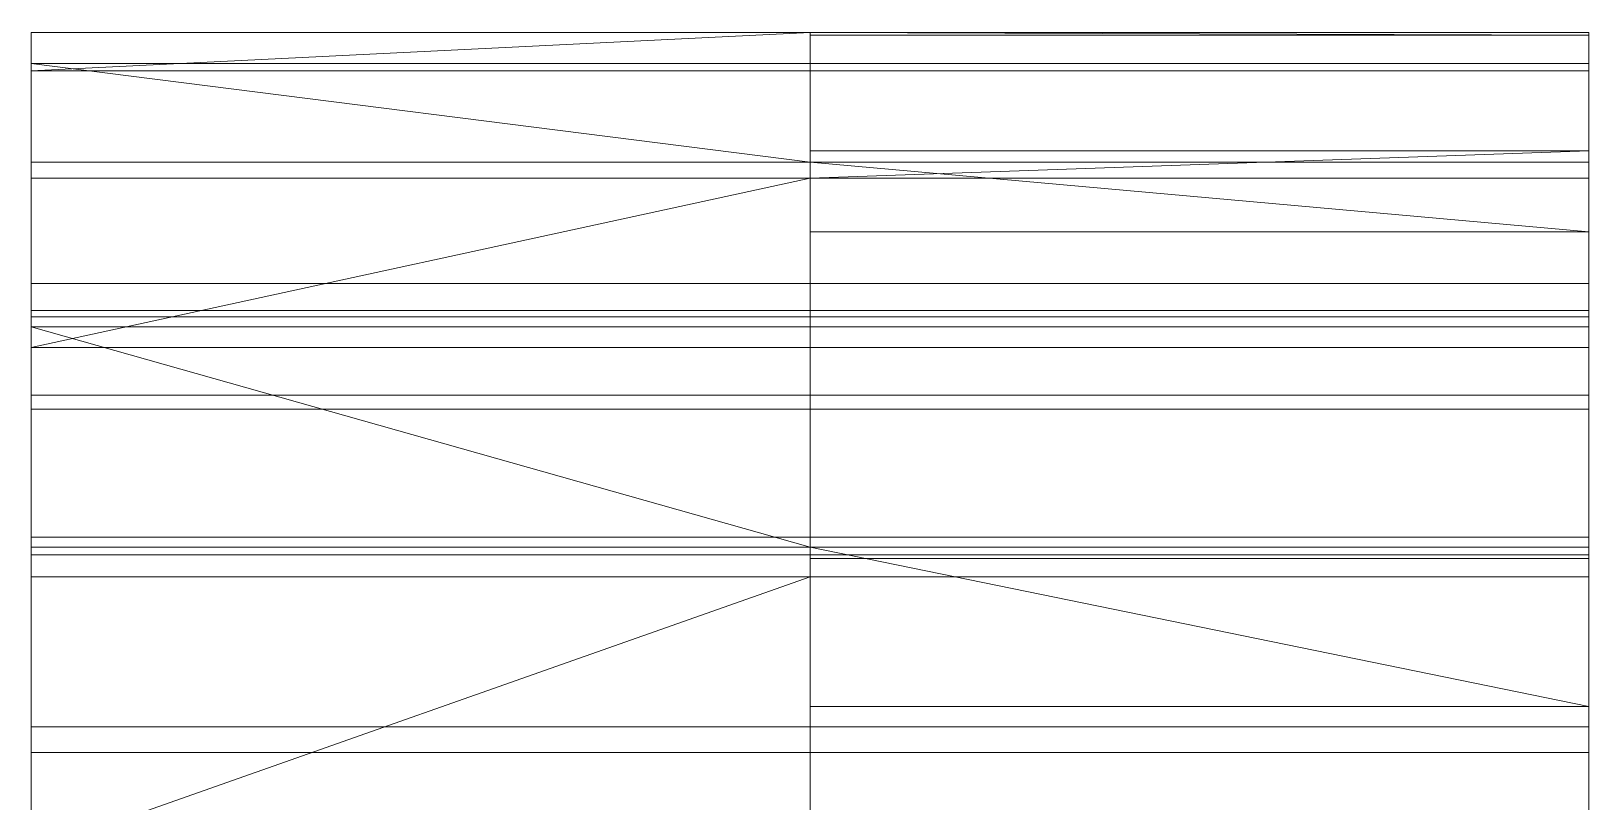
# Model space of a CAD drawing. Header units: millimetres. Extents: x -7.6 to 23.6, y 0 to 40.
# Drawn here: x 17.35 to 23.55, y 12.14 to 15.21 of the extents above; entities that cross this region are included whole.
import ezdxf

# ---------------------------------------------------------------- set-up
doc = ezdxf.new("R2010")
doc.units = ezdxf.units.MM
doc.layers.add('1', color=7, linetype='CONTINUOUS', true_color=0xffffff)

msp = doc.modelspace()

# ---------------------------------------------------------------- linework, layer by layer
at = {"layer": '1', "color": 18, "linetype": 'CONTINUOUS', "lineweight": 13}
for p, q in [((17.35, 14.1996, 1.1721), (17.35, 15.1995, 1.1837)), ((20.45, 15.1995, 1.1837), (17.35, 15.1995, 1.1837)), ((20.45, 15.1995, 1.1837), (20.45, 14.1996, 1.1721)), ((20.451, 14.1996, 1.1721), (20.451, 15.1995, 1.1837)), ((20.451, 15.1995, 1.1837), (23.55, 15.1995, 1.1837)), ((23.55, 15.1995, 1.1837), (23.55, 14.1996, 1.1721)), ((17.35, 15.0758, -0.2316), (17.35, 14.093, -0.0466)), ((20.45, 15.0758, -0.2316), (17.35, 15.0758, -0.2316)), ((20.45, 14.093, -0.0466), (20.45, 15.0758, -0.2316)), ((20.451, 15.0758, -0.2316), (20.451, 14.093, -0.0466)), ((20.451, 15.0758, -0.2316), (23.55, 15.0758, -0.2316)), ((23.55, 14.093, -0.0466), (23.55, 15.0758, -0.2316)), ((20.45, 15.0468, 2.5776), (17.35, 15.0468, 2.5776)), ((17.35, 15.0468, 2.5776), (17.35, 14.068, 2.3724)), ((20.45, 14.068, 2.3724), (20.45, 15.0468, 2.5776)), ((20.451, 15.0468, 2.5776), (23.55, 15.0468, 2.5776)), ((20.451, 15.0468, 2.5776), (20.451, 14.068, 2.3724)), ((23.55, 14.068, 2.3724), (23.55, 15.0468, 2.5776)), ((17.35, 13.7552, -1.2059), (17.35, 14.6835, -1.5778)), ((20.45, 14.6835, -1.5778), (17.35, 14.6835, -1.5778)), ((20.45, 14.6835, -1.5778), (20.45, 13.7552, -1.2059)), ((20.451, 13.7552, -1.2059), (20.451, 14.6835, -1.5778)), ((20.451, 14.6835, -1.5778), (23.55, 14.6835, -1.5778)), ((23.55, 14.6835, -1.5778), (23.55, 13.7552, -1.2059)), ((17.35, 13.7001, 3.5391), (17.35, 14.6195, 3.9324)), ((20.45, 14.6195, 3.9324), (17.35, 14.6195, 3.9324)), ((20.45, 14.6195, 3.9324), (20.45, 13.7001, 3.5391)), ((20.451, 13.7001, 3.5391), (20.451, 14.6195, 3.9324)), ((20.451, 14.6195, 3.9324), (23.55, 14.6195, 3.9324)), ((23.55, 14.6195, 3.9324), (23.55, 13.7001, 3.5391)), ((20.45, 14.1996, 1.1721), (17.35, 14.1996, 1.1721)), ((20.451, 14.1996, 1.1721), (23.55, 14.1996, 1.1721)), ((20.45, 14.093, -0.0466), (17.35, 14.093, -0.0466)), ((20.451, 14.093, -0.0466), (23.55, 14.093, -0.0466)), ((20.45, 14.068, 2.3724), (17.35, 14.068, 2.3724)), ((20.45, 14.0276, -2.838), (17.35, 14.0276, -2.838)), ((17.35, 14.0276, -2.838), (17.35, 13.1904, -2.2911)), ((20.45, 13.1904, -2.2911), (20.45, 14.0276, -2.838)), ((20.451, 14.068, 2.3724), (23.55, 14.068, 2.3724)), ((20.451, 14.0276, -2.838), (23.55, 14.0276, -2.838)), ((20.451, 14.0276, -2.838), (20.451, 13.1904, -2.2911)), ((23.55, 13.1904, -2.2911), (23.55, 14.0276, -2.838)), ((17.35, 13.9449, 5.1618), (17.35, 13.1192, 4.5976)), ((20.45, 13.9449, 5.1618), (17.35, 13.9449, 5.1618)), ((20.45, 13.1192, 4.5976), (20.45, 13.9449, 5.1618)), ((20.451, 13.9449, 5.1618), (20.451, 13.1192, 4.5976)), ((20.451, 13.9449, 5.1618), (23.55, 13.9449, 5.1618)), ((23.55, 13.1192, 4.5976), (23.55, 13.9449, 5.1618)), ((20.45, 13.7552, -1.2059), (17.35, 13.7552, -1.2059)), ((20.451, 13.7552, -1.2059), (23.55, 13.7552, -1.2059)), ((20.45, 13.7001, 3.5391), (17.35, 13.7001, 3.5391)), ((20.451, 13.7001, 3.5391), (23.55, 13.7001, 3.5391)), ((20.45, 13.1904, -2.2911), (17.35, 13.1904, -2.2911)), ((17.35, 12.4347, -3.2328), (17.35, 13.15, -3.9317)), ((20.45, 13.15, -3.9317), (17.35, 13.15, -3.9317)), ((20.45, 13.15, -3.9317), (20.45, 12.4347, -3.2328)), ((20.451, 13.1904, -2.2911), (23.55, 13.1904, -2.2911)), ((20.451, 13.15, -3.9317), (23.55, 13.15, -3.9317)), ((20.451, 12.4347, -3.2328), (20.451, 13.15, -3.9317)), ((23.55, 13.15, -3.9317), (23.55, 12.4347, -3.2328)), ((20.45, 13.1192, 4.5976), (17.35, 13.1192, 4.5976)), ((20.451, 13.1192, 4.5976), (23.55, 13.1192, 4.5976)), ((17.35, 12.3328, 5.5347), (17.35, 13.0317, 6.25)), ((20.45, 13.0317, 6.25), (17.35, 13.0317, 6.25)), ((20.45, 13.0317, 6.25), (20.45, 12.3328, 5.5347)), ((20.451, 12.3328, 5.5347), (20.451, 13.0317, 6.25)), ((20.451, 13.0317, 6.25), (23.55, 13.0317, 6.25)), ((23.55, 13.0317, 6.25), (23.55, 12.3328, 5.5347)), ((20.45, 12.4347, -3.2328), (17.35, 12.4347, -3.2328)), ((20.451, 12.4347, -3.2328), (23.55, 12.4347, -3.2328)), ((20.45, 12.3328, 5.5347), (17.35, 12.3328, 5.5347)), ((20.451, 12.3328, 5.5347), (23.55, 12.3328, 5.5347))]:
    msp.add_line(p, q, dxfattribs=at)
at = {"layer": '1', "color": 18, "linetype": 'CONTINUOUS', "lineweight": 13, "extrusion": (1, 0, 0)}
for centre, start, end in [((8, 1.1, 17.35), 0.66595, 11.84238), ((8, 1.1, 20.45), 349.34238, 0.66595), ((8, 1.1, 20.451), 0.66595, 11.84238), ((8, 1.1, 23.55), 349.34238, 0.66595), ((8, 1.1, 17.35), 338.16595, 349.34238), ((8, 1.1, 20.451), 338.16595, 349.34238), ((8, 1.1, 20.45), 11.84238, 23.16595), ((8, 1.1, 23.55), 11.84238, 23.16595), ((8, 1.1, 20.45), 326.84238, 338.16595), ((8, 1.1, 23.55), 326.84238, 338.16595), ((8, 1.1, 17.35), 23.16595, 34.34238), ((8, 1.1, 20.451), 23.16595, 34.34238), ((8, 1.1, 17.35), 315.66595, 326.84238), ((8, 1.1, 20.451), 315.66595, 326.84238), ((8, 1.1, 20.45), 34.34238, 45.66595), ((8, 1.1, 23.55), 34.34238, 45.66595), ((8, 1.1, 20.45), 304.34238, 315.66595), ((8, 1.1, 23.55), 304.34238, 315.66595), ((8, 1.1, 17.35), 45.66595, 56.84238), ((8, 1.1, 20.451), 45.66595, 56.84238)]:
    msp.add_arc(centre, 7.2, start, end, dxfattribs=at)
at = {"layer": '1', "color": 18, "linetype": 'CONTINUOUS', "lineweight": 13, "extrusion": (-1, 0, 0)}
for centre, start, end in [((-8, 1.1, -17.35), 179.33405, 190.65762), ((-8, 1.1, -20.45), 179.33405, 190.65762), ((-8, 1.1, -20.451), 168.15762, 179.33405), ((-8, 1.1, -23.55), 168.15762, 179.33405), ((-8, 1.1, -20.451), 190.65762, 201.83405), ((-8, 1.1, -23.55), 190.65762, 201.83405), ((-8, 1.1, -17.35), 156.83405, 168.15762), ((-8, 1.1, -20.45), 156.83405, 168.15762), ((-8, 1.1, -17.35), 201.83405, 213.15762), ((-8, 1.1, -20.45), 201.83405, 213.15762), ((-8, 1.1, -20.451), 145.65762, 156.83405), ((-8, 1.1, -23.55), 145.65762, 156.83405), ((-8, 1.1, -20.451), 213.15762, 224.33405), ((-8, 1.1, -23.55), 213.15762, 224.33405), ((-8, 1.1, -17.35), 134.33405, 145.65762), ((-8, 1.1, -20.45), 134.33405, 145.65762), ((-8, 1.1, -17.35), 224.33405, 235.65762), ((-8, 1.1, -20.45), 224.33405, 235.65762), ((-8, 1.1, -20.451), 123.15762, 134.33405), ((-8, 1.1, -23.55), 123.15762, 134.33405)]:
    msp.add_arc(centre, 6.2, start, end, dxfattribs=at)
at = {"layer": '1', "color": 18, "linetype": 'CONTINUOUS', "lineweight": 13}
for points in [[(17.35, 14.068, 2.3724), (17.35, 15.0468, 2.5776), (17.35, 15.1995, 1.1837), (17.35, 14.1996, 1.1721)], [(17.35, 15.0468, 2.5776), (20.45, 15.0468, 2.5776), (20.451, 15.1995, 1.1837), (20.45, 15.1995, 1.1837)], [(20.45, 15.1995, 1.1837), (17.35, 15.1995, 1.1837), (17.35, 15.0468, 2.5776)], [(20.45, 15.1995, 1.1837), (20.45, 14.1996, 1.1721), (17.35, 14.1996, 1.1721), (17.35, 15.1995, 1.1837)], [(23.55, 15.1891, 0.7034), (20.45, 15.1891, 0.7034), (20.45, 15.1995, 1.1837), (20.451, 15.1995, 1.1837)], [(20.451, 15.0468, 2.5776), (20.451, 15.1995, 1.1837), (20.45, 15.0468, 2.5776)], [(20.45, 15.0758, -0.2316), (20.45, 14.093, -0.0466), (20.45, 14.1996, 1.1721), (20.45, 15.1995, 1.1837)], [(20.451, 15.1995, 1.1837), (23.55, 15.1995, 1.1837), (23.55, 15.1891, 0.7034)], [(20.451, 14.1996, 1.1721), (23.55, 14.1996, 1.1721), (23.55, 15.1995, 1.1837), (20.451, 15.1995, 1.1837)], [(20.451, 15.0468, 2.5776), (20.451, 14.068, 2.3724), (20.451, 14.1996, 1.1721), (20.451, 15.1995, 1.1837)], [(23.55, 14.093, -0.0466), (23.55, 15.0758, -0.2316), (23.55, 15.1995, 1.1837), (23.55, 14.1996, 1.1721)], [(20.45, 15.0758, -0.2316), (20.45, 15.1891, 0.7034), (20.451, 15.0758, -0.2316)], [(20.45, 15.1891, 0.7034), (23.55, 15.1891, 0.7034), (23.55, 15.0758, -0.2316), (20.451, 15.0758, -0.2316)], [(17.35, 14.093, -0.0466), (17.35, 15.0758, -0.2316), (17.35, 14.6835, -1.5778), (17.35, 13.7552, -1.2059)], [(17.35, 15.0758, -0.2316), (20.45, 15.0758, -0.2316), (20.451, 14.6835, -1.5778), (20.45, 14.6835, -1.5778)], [(20.45, 14.6835, -1.5778), (17.35, 14.6835, -1.5778), (17.35, 15.0758, -0.2316)], [(20.45, 14.093, -0.0466), (20.45, 15.0758, -0.2316), (17.35, 15.0758, -0.2316), (17.35, 14.093, -0.0466)], [(20.451, 15.0758, -0.2316), (20.451, 14.6835, -1.5778), (20.45, 15.0758, -0.2316)], [(20.451, 15.0758, -0.2316), (23.55, 15.0758, -0.2316), (23.55, 14.093, -0.0466), (20.451, 14.093, -0.0466)], [(20.451, 15.0758, -0.2316), (20.451, 14.093, -0.0466), (20.451, 13.7552, -1.2059), (20.451, 14.6835, -1.5778)], [(20.45, 14.068, 2.3724), (20.45, 15.0468, 2.5776), (17.35, 15.0468, 2.5776), (17.35, 14.068, 2.3724)], [(20.45, 15.0468, 2.5776), (20.45, 14.7289, 3.6617), (20.451, 15.0468, 2.5776)], [(20.45, 14.7289, 3.6617), (23.55, 14.7289, 3.6617), (23.55, 15.0468, 2.5776), (20.451, 15.0468, 2.5776)], [(20.45, 15.0468, 2.5776), (20.45, 14.068, 2.3724), (20.45, 13.7001, 3.5391), (20.45, 14.6195, 3.9324)], [(20.451, 15.0468, 2.5776), (23.55, 15.0468, 2.5776), (23.55, 14.068, 2.3724), (20.451, 14.068, 2.3724)], [(23.55, 14.068, 2.3724), (23.55, 15.0468, 2.5776), (23.55, 14.6195, 3.9324), (23.55, 13.7001, 3.5391)], [(23.55, 14.7289, 3.6617), (20.45, 14.7289, 3.6617), (20.45, 14.6195, 3.9324), (20.451, 14.6195, 3.9324)], [(20.451, 14.6195, 3.9324), (23.55, 14.6195, 3.9324), (23.55, 14.7289, 3.6617)], [(20.45, 14.6835, -1.5778), (20.45, 13.7552, -1.2059), (17.35, 13.7552, -1.2059), (17.35, 14.6835, -1.5778)], [(23.55, 14.4062, -2.1864), (20.45, 14.4062, -2.1864), (20.45, 14.6835, -1.5778), (20.451, 14.6835, -1.5778)], [(20.45, 14.0276, -2.838), (20.45, 13.1904, -2.2911), (20.45, 13.7552, -1.2059), (20.45, 14.6835, -1.5778)], [(20.451, 14.6835, -1.5778), (23.55, 14.6835, -1.5778), (23.55, 14.4062, -2.1864)], [(20.451, 13.7552, -1.2059), (23.55, 13.7552, -1.2059), (23.55, 14.6835, -1.5778), (20.451, 14.6835, -1.5778)], [(23.55, 13.1904, -2.2911), (23.55, 14.0276, -2.838), (23.55, 14.6835, -1.5778), (23.55, 13.7552, -1.2059)], [(17.35, 13.1192, 4.5976), (17.35, 13.9449, 5.1618), (17.35, 14.6195, 3.9324), (17.35, 13.7001, 3.5391)], [(17.35, 13.9449, 5.1618), (20.45, 13.9449, 5.1618), (20.451, 14.6195, 3.9324), (20.45, 14.6195, 3.9324)], [(20.45, 14.6195, 3.9324), (17.35, 14.6195, 3.9324), (17.35, 13.9449, 5.1618)], [(20.45, 14.6195, 3.9324), (20.45, 13.7001, 3.5391), (17.35, 13.7001, 3.5391), (17.35, 14.6195, 3.9324)], [(20.451, 13.9449, 5.1618), (20.451, 14.6195, 3.9324), (20.45, 13.9449, 5.1618)], [(20.451, 13.7001, 3.5391), (23.55, 13.7001, 3.5391), (23.55, 14.6195, 3.9324), (20.451, 14.6195, 3.9324)], [(20.451, 13.9449, 5.1618), (20.451, 13.1192, 4.5976), (20.451, 13.7001, 3.5391), (20.451, 14.6195, 3.9324)], [(20.45, 14.0276, -2.838), (20.45, 14.4062, -2.1864), (20.451, 14.0276, -2.838)], [(20.45, 14.4062, -2.1864), (23.55, 14.4062, -2.1864), (23.55, 14.0276, -2.838), (20.451, 14.0276, -2.838)], [(17.35, 11.1016, -1.4258), (17.35, 14.1996, 1.1721), (17.35, 14.093, -0.0466)], [(17.35, 14.1996, 1.1721), (17.35, 11.1016, -1.4258), (17.35, 14.068, 2.3724)], [(17.35, 14.1996, 1.1721), (20.45, 14.1996, 1.1721), (20.45, 14.093, -0.0466), (17.35, 14.093, -0.0466)], [(20.451, 14.068, 2.3724), (23.55, 14.068, 2.3724), (23.55, 14.1996, 1.1721), (20.451, 14.1996, 1.1721)], [(23.55, 14.1996, 1.1721), (23.55, 14.068, 2.3724), (23.55, 13.7001, 3.5391), (23.55, 14.093, -0.0466)], [(17.35, 14.093, -0.0466), (17.35, 9.8062, -2.469), (17.35, 11.1016, -1.4258)], [(17.35, 13.7552, -1.2059), (17.35, 9.8062, -2.469), (17.35, 14.093, -0.0466)], [(20.451, 14.093, -0.0466), (23.55, 14.093, -0.0466), (23.55, 13.7552, -1.2059), (20.451, 13.7552, -1.2059)], [(23.55, 13.7552, -1.2059), (23.55, 14.093, -0.0466), (23.55, 13.7001, 3.5391), (23.55, 13.1904, -2.2911)], [(17.35, 14.068, 2.3724), (17.35, 11.8608, 0.0541), (17.35, 11.9525, 1.7149)], [(17.35, 14.068, 2.3724), (17.35, 11.1016, -1.4258), (17.35, 11.8608, 0.0541)], [(17.35, 11.9525, 1.7149), (17.35, 10.3059, 6.8552), (17.35, 13.7001, 3.5391), (17.35, 14.068, 2.3724)], [(17.35, 13.7001, 3.5391), (20.45, 13.7001, 3.5391), (20.45, 14.068, 2.3724), (17.35, 14.068, 2.3724)], [(17.35, 13.1904, -2.2911), (17.35, 14.0276, -2.838), (17.35, 13.15, -3.9317), (17.35, 12.4347, -3.2328)], [(17.35, 14.0276, -2.838), (20.45, 14.0276, -2.838), (20.451, 13.15, -3.9317), (20.45, 13.15, -3.9317)], [(20.45, 13.15, -3.9317), (17.35, 13.15, -3.9317), (17.35, 14.0276, -2.838)], [(20.45, 13.1904, -2.2911), (20.45, 14.0276, -2.838), (17.35, 14.0276, -2.838), (17.35, 13.1904, -2.2911)], [(20.451, 14.0276, -2.838), (20.451, 13.15, -3.9317), (20.45, 14.0276, -2.838)], [(20.451, 14.0276, -2.838), (23.55, 14.0276, -2.838), (23.55, 13.1904, -2.2911), (20.451, 13.1904, -2.2911)], [(20.451, 14.0276, -2.838), (20.451, 13.1904, -2.2911), (20.451, 12.4347, -3.2328), (20.451, 13.15, -3.9317)], [(20.45, 13.1192, 4.5976), (20.45, 13.9449, 5.1618), (17.35, 13.9449, 5.1618), (17.35, 13.1192, 4.5976)], [(20.45, 13.9449, 5.1618), (20.45, 13.1052, 6.1771), (20.451, 13.9449, 5.1618)], [(20.45, 13.1052, 6.1771), (23.55, 13.1052, 6.1771), (23.55, 13.9449, 5.1618), (20.451, 13.9449, 5.1618)], [(20.45, 13.9449, 5.1618), (20.45, 13.1192, 4.5976), (20.45, 12.3328, 5.5347), (20.45, 13.0317, 6.25)], [(20.451, 13.9449, 5.1618), (23.55, 13.9449, 5.1618), (23.55, 13.1192, 4.5976), (20.451, 13.1192, 4.5976)], [(23.55, 13.1192, 4.5976), (23.55, 13.9449, 5.1618), (23.55, 13.0317, 6.25), (23.55, 12.3328, 5.5347)], [(17.35, 9.8062, -2.469), (17.35, 13.7552, -1.2059), (17.35, 5.6941, -4.6552)], [(17.35, 10.4391, -4.6001), (17.35, 13.7552, -1.2059), (17.35, 12.4347, -3.2328), (17.35, 11.4976, -4.0192)], [(17.35, 12.4347, -3.2328), (17.35, 13.7552, -1.2059), (17.35, 13.1904, -2.2911)], [(17.35, 5.6941, -4.6552), (17.35, 13.7552, -1.2059), (17.35, 8.0721, -5.0996), (17.35, 6.8534, -4.993)], [(17.35, 8.0721, -5.0996), (17.35, 13.7552, -1.2059), (17.35, 10.4391, -4.6001), (17.35, 9.2724, -4.968)], [(17.35, 13.1904, -2.2911), (17.35, 13.7552, -1.2059), (20.45, 13.7552, -1.2059), (20.45, 13.1904, -2.2911)], [(17.35, 13.7001, 3.5391), (17.35, 10.3059, 6.8552), (17.35, 12.3328, 5.5347), (17.35, 13.1192, 4.5976)], [(20.451, 13.1192, 4.5976), (23.55, 13.1192, 4.5976), (23.55, 13.7001, 3.5391), (20.451, 13.7001, 3.5391)], [(23.55, 9.2724, -4.968), (23.55, 13.7001, 3.5391), (23.55, 11.1016, -1.4258)], [(23.55, 13.7001, 3.5391), (23.55, 11.9525, 1.7149), (23.55, 11.8608, 0.0541)], [(23.55, 11.3607, 3.2693), (23.55, 11.9525, 1.7149), (23.55, 13.7001, 3.5391), (23.55, 13.1192, 4.5976)], [(23.55, 11.8608, 0.0541), (23.55, 11.1016, -1.4258), (23.55, 13.7001, 3.5391)], [(23.55, 12.4347, -3.2328), (23.55, 13.1904, -2.2911), (23.55, 13.7001, 3.5391), (23.55, 11.4976, -4.0192)], [(23.55, 10.4391, -4.6001), (23.55, 11.4976, -4.0192), (23.55, 13.7001, 3.5391), (23.55, 9.2724, -4.968)], [(20.45, 13.15, -3.9317), (20.45, 12.4347, -3.2328), (17.35, 12.4347, -3.2328), (17.35, 13.15, -3.9317)], [(23.55, 12.5157, -4.5079), (20.45, 12.5157, -4.5079), (20.45, 13.15, -3.9317), (20.451, 13.15, -3.9317)], [(20.45, 12.0618, -4.8449), (20.45, 11.4976, -4.0192), (20.45, 12.4347, -3.2328), (20.45, 13.15, -3.9317)], [(20.451, 13.1904, -2.2911), (23.55, 13.1904, -2.2911), (23.55, 12.4347, -3.2328), (20.451, 12.4347, -3.2328)], [(20.451, 13.15, -3.9317), (23.55, 13.15, -3.9317), (23.55, 12.5157, -4.5079)], [(20.451, 12.4347, -3.2328), (23.55, 12.4347, -3.2328), (23.55, 13.15, -3.9317), (20.451, 13.15, -3.9317)], [(23.55, 11.4976, -4.0192), (23.55, 12.0618, -4.8449), (23.55, 13.15, -3.9317), (23.55, 12.4347, -3.2328)], [(17.35, 12.3328, 5.5347), (20.45, 12.3328, 5.5347), (20.45, 13.1192, 4.5976), (17.35, 13.1192, 4.5976)], [(20.451, 13.0317, 6.25), (20.45, 13.1052, 6.1771), (20.45, 13.0317, 6.25)], [(20.451, 13.0317, 6.25), (23.55, 13.0317, 6.25), (23.55, 13.1052, 6.1771), (20.45, 13.1052, 6.1771)], [(23.55, 13.1192, 4.5976), (23.55, 10.1878, 4.4487), (23.55, 11.3607, 3.2693)], [(23.55, 8.6366, 5.049), (23.55, 13.1192, 4.5976), (23.55, 2.85, 6.1317)], [(23.55, 8.6366, 5.049), (23.55, 10.1878, 4.4487), (23.55, 13.1192, 4.5976)], [(23.55, 12.3328, 5.5347), (23.55, 11.3911, 6.2904), (23.55, 2.85, 6.1317), (23.55, 13.1192, 4.5976)], [(17.35, 11.3911, 6.2904), (17.35, 11.938, 7.1276), (17.35, 13.0317, 6.25), (17.35, 12.3328, 5.5347)], [(17.35, 11.938, 7.1276), (20.45, 11.938, 7.1276), (20.451, 13.0317, 6.25), (20.45, 13.0317, 6.25)], [(20.45, 13.0317, 6.25), (17.35, 13.0317, 6.25), (17.35, 11.938, 7.1276)], [(20.45, 13.0317, 6.25), (20.45, 12.3328, 5.5347), (17.35, 12.3328, 5.5347), (17.35, 13.0317, 6.25)], [(20.451, 11.938, 7.1276), (20.451, 13.0317, 6.25), (20.45, 11.938, 7.1276)], [(20.451, 12.3328, 5.5347), (23.55, 12.3328, 5.5347), (23.55, 13.0317, 6.25), (20.451, 13.0317, 6.25)], [(20.451, 11.938, 7.1276), (20.451, 11.3911, 6.2904), (20.451, 12.3328, 5.5347), (20.451, 13.0317, 6.25)], [(20.45, 12.0618, -4.8449), (20.45, 12.5157, -4.5079), (20.451, 12.0618, -4.8449)], [(20.45, 12.5157, -4.5079), (23.55, 12.5157, -4.5079), (23.55, 12.0618, -4.8449), (20.451, 12.0618, -4.8449)], [(17.35, 12.4347, -3.2328), (20.45, 12.4347, -3.2328), (20.45, 11.4976, -4.0192), (17.35, 11.4976, -4.0192)], [(17.35, 12.3328, 5.5347), (17.35, 10.3059, 6.8552), (17.35, 11.3911, 6.2904)], [(20.451, 11.3911, 6.2904), (23.55, 11.3911, 6.2904), (23.55, 12.3328, 5.5347), (20.451, 12.3328, 5.5347)]]:
    msp.add_3dface(points, dxfattribs=at)

doc.saveas('drawing.dxf')
